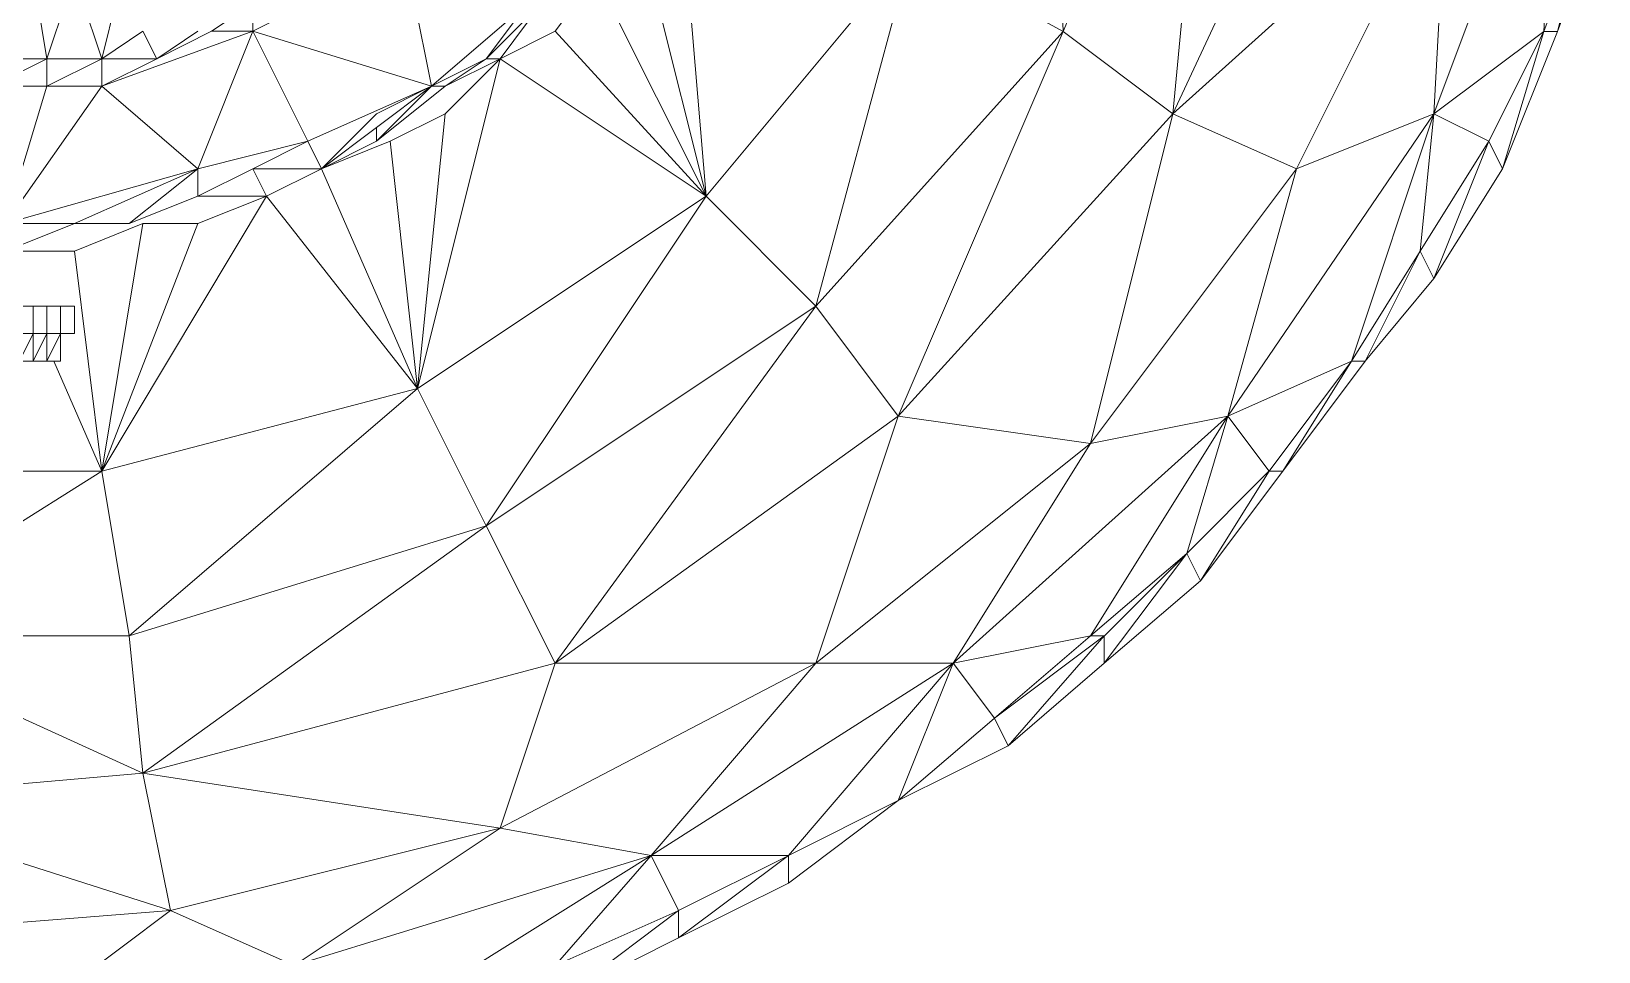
# Model space of a CAD drawing. Header units: millimetres. Extents: x 233224 to 234067, y -13631 to -11613.
# Drawn here: x 233513.57 to 233529.05, y -13600.64 to -13591.56 of the extents above; entities that cross this region are included whole.
import ezdxf

# ---------------------------------------------------------------- set-up
doc = ezdxf.new("R2010")
doc.units = ezdxf.units.MM
doc.header["$MEASUREMENT"] = 0
doc.layers.add('Int - Furniture', color=7, linetype='Continuous')
doc.layers.add('Int - Furniture _Pen_No__4', color=7, linetype='Continuous', lineweight=20, true_color=0x029e21)

# ---------------------------------------------------------------- blocks, each defined once
blk = doc.blocks.new('SAILOR AP1 D20-UZUNKOLLU')
at = {"layer": 'Int - Furniture _Pen_No__4', "linetype": 'Continuous'}
for p, q in [((12928.29, -770.55), (12939.14, -766.48)), ((12928.29, -771.9), (12939.14, -767.83)), ((12928.29, -770.55), (12939.14, -767.83)), ((12914.72, -775.97), (12928.29, -770.55)), ((12920.15, -782.75), (12952.71, -770.55)), ((12928.29, -771.9), (12952.71, -770.55)), ((12928.29, -771.9), (12928.29, -770.55)), ((12914.72, -775.97), (12928.29, -771.9)), ((12917.44, -777.33), (12928.29, -771.9)), ((12920.15, -782.75), (12928.29, -771.9)), ((12903.87, -782.75), (12914.72, -775.97)), ((12917.44, -777.33), (12914.72, -775.97)), ((12903.87, -782.75), (12917.44, -777.33)), ((12906.58, -784.11), (12917.44, -777.33)), ((12920.15, -782.75), (12917.44, -777.33)), ((12914.72, -796.31), (12944.57, -781.4)), ((12920.15, -808.53), (12944.57, -781.4)), ((12944.57, -781.4), (12920.15, -782.75)), ((12890.3, -803.1), (12920.15, -782.75)), ((12895.73, -790.89), (12920.15, -782.75)), ((12895.73, -789.54), (12903.87, -782.75)), ((12906.58, -784.11), (12903.87, -782.75)), ((12920.15, -782.75), (12906.58, -784.11)), ((12914.72, -796.31), (12920.15, -782.75)), ((12895.73, -790.89), (12906.58, -784.11)), ((12895.73, -789.54), (12906.58, -784.11)), ((12884.87, -797.68), (12895.73, -789.54)), ((12895.73, -790.89), (12895.73, -789.54)), ((12884.87, -799.03), (12895.73, -790.89)), ((12884.87, -797.68), (12895.73, -790.89)), ((12890.3, -803.1), (12895.73, -790.89)), ((12920.15, -808.53), (12958.13, -790.89)), ((12887.59, -816.67), (12914.72, -796.31)), ((12914.72, -796.31), (12890.3, -803.1)), ((12920.15, -808.53), (12914.72, -796.31)), ((12874.03, -805.82), (12884.87, -797.68)), ((12884.87, -799.03), (12884.87, -797.68)), ((12874.03, -805.82), (12884.87, -799.03)), ((12876.73, -807.17), (12884.85, -799.05)), ((12884.85, -799.05), (12884.87, -799.03)), ((12890.3, -803.1), (12884.87, -799.03)), ((12865.89, -830.23), (12890.3, -803.1)), ((12868.59, -816.67), (12890.3, -803.1)), ((12890.3, -803.1), (12876.73, -807.17)), ((12887.59, -816.67), (12890.3, -803.1)), ((12920.15, -808.53), (12963.56, -804.46)), ((12928.29, -819.38), (12963.56, -804.46)), ((12865.89, -815.31), (12874.03, -805.82)), ((12876.73, -807.17), (12874.03, -805.82)), ((12865.89, -815.31), (12876.73, -807.17)), ((12868.59, -816.67), (12876.73, -807.17)), ((12868.61, -815.29), (12876.73, -807.17)), ((12887.59, -816.67), (12920.15, -808.53)), ((12890.3, -835.66), (12920.15, -808.53)), ((12928.29, -819.38), (12920.15, -808.53)), ((12857.74, -824.81), (12868.59, -815.31)), ((12857.74, -824.81), (12865.89, -815.31)), ((12860.46, -826.16), (12868.59, -815.31)), ((12868.59, -815.31), (12865.89, -815.31)), ((12868.59, -815.31), (12868.61, -815.29)), ((12868.59, -816.67), (12868.59, -815.31)), ((12860.46, -826.16), (12868.57, -816.69)), ((12865.89, -843.8), (12887.59, -816.67)), ((12887.59, -816.67), (12865.89, -830.23)), ((12865.89, -830.23), (12868.59, -816.67)), ((12868.57, -816.69), (12868.59, -816.67)), ((12890.3, -835.66), (12887.59, -816.67)), ((12890.3, -835.66), (12928.29, -819.38)), ((12901.16, -843.8), (12928.29, -819.38)), ((12928.29, -819.38), (12966.27, -820.74)), ((12936.43, -834.3), (12928.29, -819.38)), ((12852.32, -835.66), (12857.74, -824.81)), ((12860.46, -826.16), (12857.74, -824.81)), ((12852.32, -835.66), (12860.44, -826.18)), ((12860.44, -826.18), (12860.46, -826.16)), ((12865.89, -830.23), (12860.46, -826.16)), ((12846.89, -860.08), (12865.89, -830.23)), ((12846.89, -846.51), (12865.89, -830.23)), ((12865.89, -830.23), (12852.32, -835.66)), ((12865.89, -843.8), (12865.89, -830.23)), ((12901.16, -843.8), (12936.43, -834.3)), ((12912, -854.65), (12936.43, -834.3)), ((12844.18, -846.51), (12852.32, -835.66)), ((12846.89, -846.51), (12852.32, -835.66)), ((12865.89, -869.57), (12890.3, -835.66)), ((12890.3, -835.66), (12865.89, -843.8)), ((12901.16, -843.8), (12890.3, -835.66)), ((12865.89, -843.8), (12846.89, -860.08)), ((12849.6, -875), (12865.89, -843.8)), ((12865.89, -869.57), (12901.16, -843.8)), ((12865.89, -869.57), (12865.89, -843.8)), ((12879.45, -876.36), (12901.16, -843.8)), ((12912, -854.65), (12901.16, -843.8)), ((12838.76, -857.37), (12846.89, -846.51)), ((12838.76, -857.37), (12844.18, -846.51)), ((12841.46, -857.37), (12846.87, -846.54)), ((12846.89, -846.51), (12844.18, -846.51)), ((12846.87, -846.54), (12846.89, -846.51)), ((12846.89, -860.08), (12846.89, -846.51)), ((12879.45, -876.36), (12912, -854.65)), ((12893.02, -883.14), (12912, -854.65)), ((12912, -854.65), (12944.57, -857.37)), ((12939.14, -861.43), (12912, -854.65)), ((12933.71, -865.5), (12912, -854.65)), ((12928.29, -869.57), (12912, -854.65)), ((12925.58, -875), (12912, -854.65)), ((12833.32, -868.22), (12841.46, -857.37)), ((12833.32, -868.22), (12838.76, -857.37)), ((12836.04, -869.57), (12841.45, -857.4)), ((12841.46, -857.37), (12838.76, -857.37)), ((12841.45, -857.4), (12841.46, -857.37)), ((12846.89, -860.08), (12841.46, -857.37)), ((12833.32, -881.78), (12846.89, -860.08)), ((12836.04, -895.35), (12846.89, -860.08)), ((12846.89, -860.08), (12836.04, -869.57)), ((12849.6, -875), (12846.89, -860.08)), ((12933.71, -865.5), (12928.29, -869.57)), ((12865.89, -869.57), (12849.6, -875)), ((12855.03, -910.27), (12865.89, -869.57)), ((12879.45, -876.36), (12865.89, -869.57)), ((12925.58, -875), (12928.29, -869.57)), ((12925.58, -876.36), (12931, -870.93)), ((12925.58, -875), (12931, -870.93)), ((12922.86, -881.78), (12931, -872.29)), ((12931, -872.29), (12925.58, -876.36)), ((12849.6, -875), (12836.04, -895.35)), ((12841.46, -907.56), (12849.6, -875)), ((12855.03, -910.27), (12849.6, -875)), ((12893.02, -883.14), (12925.58, -875)), ((12925.58, -875), (12920.15, -880.43)), ((12925.58, -875), (12922.86, -880.43)), ((12925.58, -876.36), (12925.58, -875)), ((12855.03, -910.27), (12879.45, -876.36)), ((12868.59, -911.63), (12879.45, -876.36)), ((12893.02, -883.14), (12879.45, -876.36)), ((12922.86, -881.78), (12925.58, -876.36)), ((12922.86, -880.43), (12925.58, -876.36)), ((12920.15, -880.43), (12893.02, -883.14)), ((12917.44, -885.85), (12920.15, -880.43)), ((12922.86, -880.43), (12917.44, -887.21)), ((12922.86, -881.78), (12922.86, -880.43)), ((12914.72, -892.64), (12922.86, -881.78)), ((12917.44, -893.99), (12922.86, -881.78)), ((12917.44, -887.21), (12922.86, -881.78)), ((12920.15, -887.21), (12922.86, -881.78)), ((12936.43, -884.5), (12922.86, -881.78)), ((12928.29, -899.42), (12922.86, -881.78)), ((12868.59, -911.63), (12893.02, -883.14)), ((12884.87, -914.34), (12893.02, -883.14)), ((12917.44, -885.85), (12893.02, -883.14)), ((12914.72, -892.64), (12893.02, -883.14)), ((12912, -898.06), (12893.02, -883.14)), ((12914.72, -892.64), (12917.44, -885.85)), ((12914.72, -892.64), (12920.15, -887.21)), ((12917.44, -887.21), (12914.72, -892.64)), ((12918.8, -887.21), (12917.44, -887.21)), ((12912, -898.06), (12914.72, -892.64)), ((12917.44, -893.99), (12914.72, -892.64)), ((12914.72, -899.42), (12914.72, -892.64)), ((12914.72, -904.84), (12917.44, -893.99)), ((12917.44, -893.99), (12914.72, -899.42)), ((12928.29, -899.42), (12917.44, -893.99)), ((12931, -893.99), (12928.29, -899.42)), ((12841.46, -907.56), (12836.04, -895.35)), ((12884.87, -914.34), (12912, -898.06)), ((12912, -898.06), (12909.3, -904.84)), ((12914.72, -899.42), (12912, -898.06)), ((12912, -898.06), (12912, -904.84)), ((12912, -904.84), (12914.72, -899.42)), ((12914.72, -904.84), (12928.29, -899.42)), ((12922.86, -914.34), (12928.29, -899.42)), ((12931, -899.42), (12928.29, -903.49)), ((12931, -899.42), (12928.29, -899.42)), ((12928.29, -903.49), (12928.29, -899.42)), ((12925.58, -908.91), (12928.29, -903.49)), ((12909.3, -904.84), (12884.87, -914.34)), ((12909.3, -910.27), (12909.3, -904.84)), ((12909.3, -923.84), (12914.72, -904.84)), ((12914.72, -904.84), (12909.3, -911.63)), ((12909.3, -917.05), (12914.72, -904.84)), ((12909.3, -911.63), (12912, -904.84)), ((12914.72, -904.84), (12912, -904.84)), ((12922.86, -914.34), (12914.72, -904.84)), ((12925.58, -908.91), (12928.29, -904.84)), ((12841.46, -907.56), (12833.32, -918.41)), ((12838.76, -941.47), (12841.46, -907.56)), ((12855.03, -910.27), (12841.46, -907.56)), ((12852.32, -941.47), (12841.46, -907.56)), ((12852.32, -941.47), (12855.03, -910.27)), ((12868.59, -911.63), (12855.03, -910.27)), ((12868.59, -940.12), (12855.03, -910.27)), ((12909.3, -910.27), (12884.87, -914.34)), ((12906.58, -917.05), (12909.3, -910.27)), ((12925.58, -908.91), (12922.86, -914.34)), ((12928.29, -910.27), (12925.58, -908.91)), ((12925.58, -908.91), (12925.58, -914.34)), ((12925.58, -914.34), (12928.29, -910.27)), ((12884.87, -914.34), (12868.59, -911.63)), ((12868.59, -940.12), (12868.59, -911.63)), ((12909.3, -917.05), (12909.3, -911.63)), ((12925.58, -914.34), (12936.43, -911.63)), ((12884.87, -914.34), (12868.59, -940.12)), ((12906.58, -917.05), (12884.87, -914.34)), ((12895.73, -919.09), (12884.87, -914.34)), ((12884.87, -938.76), (12884.87, -914.34)), ((12909.3, -923.84), (12922.86, -914.34)), ((12922.86, -919.77), (12925.58, -914.34)), ((12925.58, -914.34), (12922.86, -914.34)), ((12922.86, -919.77), (12922.86, -914.34)), ((12933.71, -917.05), (12925.58, -914.34)), ((12925.58, -919.77), (12925.58, -914.34)), ((12901.16, -917.05), (12898.44, -917.05)), ((12898.44, -918.41), (12898.44, -917.05)), ((12901.16, -917.05), (12901.16, -918.41)), ((12906.58, -923.84), (12906.58, -917.05)), ((12906.58, -923.84), (12909.3, -917.05)), ((12909.3, -923.84), (12909.3, -917.05)), ((12925.58, -919.77), (12933.71, -917.05)), ((12898.44, -918.41), (12895.73, -918.41)), ((12895.73, -919.77), (12895.73, -918.41)), ((12898.44, -918.41), (12895.73, -919.77)), ((12898.44, -918.41), (12901.16, -918.41)), ((12898.44, -919.77), (12898.44, -918.41)), ((12901.16, -918.41), (12901.16, -919.77)), ((12898.44, -919.77), (12895.73, -919.77)), ((12895.73, -921.12), (12895.73, -919.77)), ((12898.44, -919.77), (12895.73, -921.12)), ((12898.44, -921.12), (12895.73, -921.12)), ((12895.73, -922.48), (12895.73, -921.12)), ((12898.44, -921.12), (12895.73, -922.48)), ((12901.16, -919.77), (12898.44, -919.77)), ((12898.44, -921.12), (12898.44, -919.77)), ((12898.44, -921.12), (12901.16, -921.12)), ((12898.44, -922.48), (12898.44, -921.12)), ((12901.16, -919.77), (12901.16, -921.12)), ((12901.16, -921.12), (12901.16, -922.48)), ((12922.86, -919.77), (12909.3, -923.84)), ((12925.58, -919.77), (12922.86, -919.77)), ((12922.86, -919.77), (12922.86, -925.19)), ((12922.86, -925.19), (12925.58, -919.77)), ((12933.71, -921.12), (12925.58, -919.77)), ((12925.58, -919.77), (12925.58, -925.19))]:
    blk.add_line(p, q, dxfattribs=at)

msp = doc.modelspace()

# ---------------------------------------------------------------- block references
at = {"layer": 'Int - Furniture', "color": 104, "linetype": 'Continuous', "lineweight": 20, "true_color": 0x029e21, "xscale": -0.1, "yscale": 0.1, "zscale": 100, "rotation": 269.9996263552803}
msp.add_blockref('SAILOR AP1 D20-UZUNKOLLU', (233605.688, -14884.385), dxfattribs=at)

doc.saveas('drawing.dxf')
